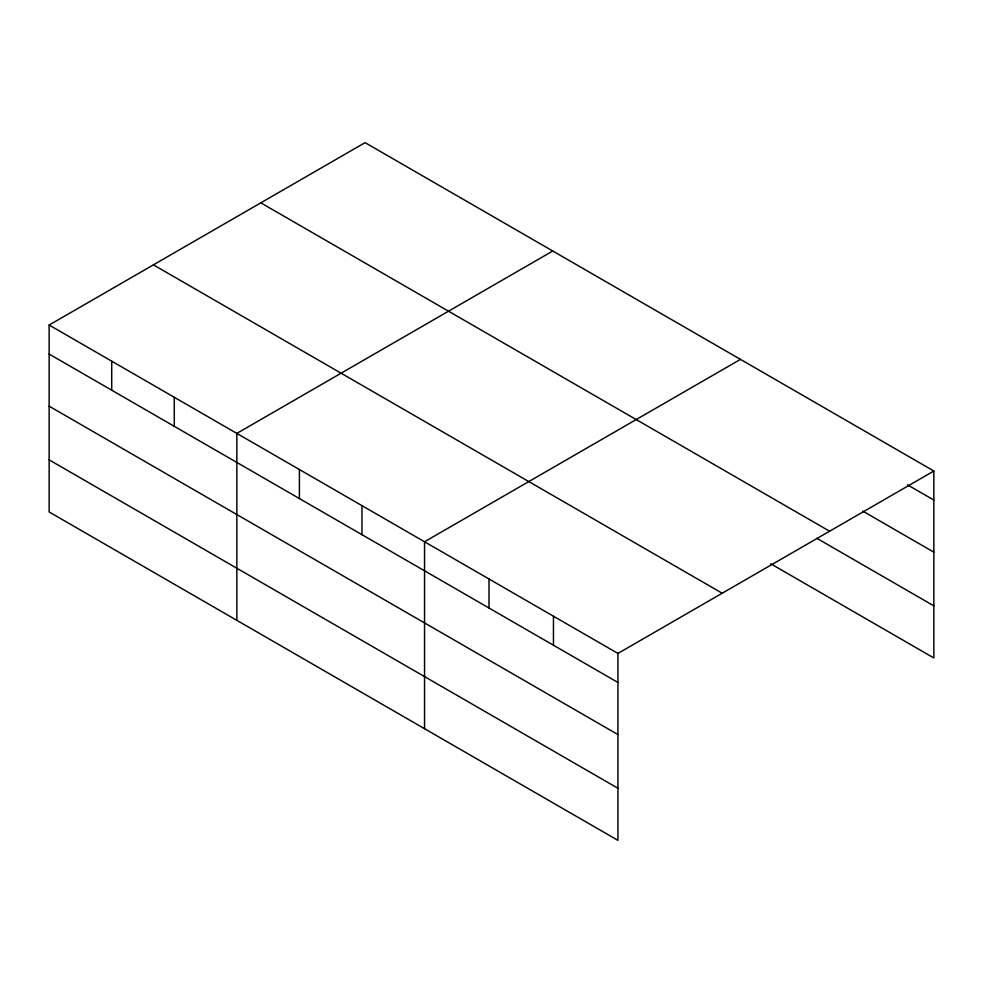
<?xml version="1.0" encoding="UTF-8"?>
<svg xmlns="http://www.w3.org/2000/svg" width="983" height="983" viewBox="0 0 983 983"><rect width="100%" height="100%" fill="white"/><g stroke="black" fill="none" stroke-linecap="round" stroke-linejoin="round"><path stroke-width="1.47" d="M617.926 734.559L617.926 653.425L49.15 325.041L49.15 511.971L617.926 840.354L617.926 734.559L49.15 406.188M770.721 563.775L933.85 657.959L933.85 471.029L365.074 142.646L49.15 325.041M552.765 251.009L236.842 433.405L236.842 620.347M740.469 359.373L424.545 541.768L424.545 728.71M617.926 653.425L933.85 471.029M907.542 484.865L933.85 500.052M862.816 511.148L933.85 552.163M260.814 202.83L829.591 531.213M816.762 538.254L933.85 605.847M153.409 264.845L722.186 593.228M49.15 354.077L617.926 682.448M49.15 459.872L617.926 788.243M553.466 616.206L553.466 645.241M489.006 578.987L489.006 608.022M361.977 505.655L361.977 534.678M299.41 469.53L299.41 498.565M174.286 397.279L174.286 426.315M111.718 361.166L111.718 390.19"/></g></svg>
